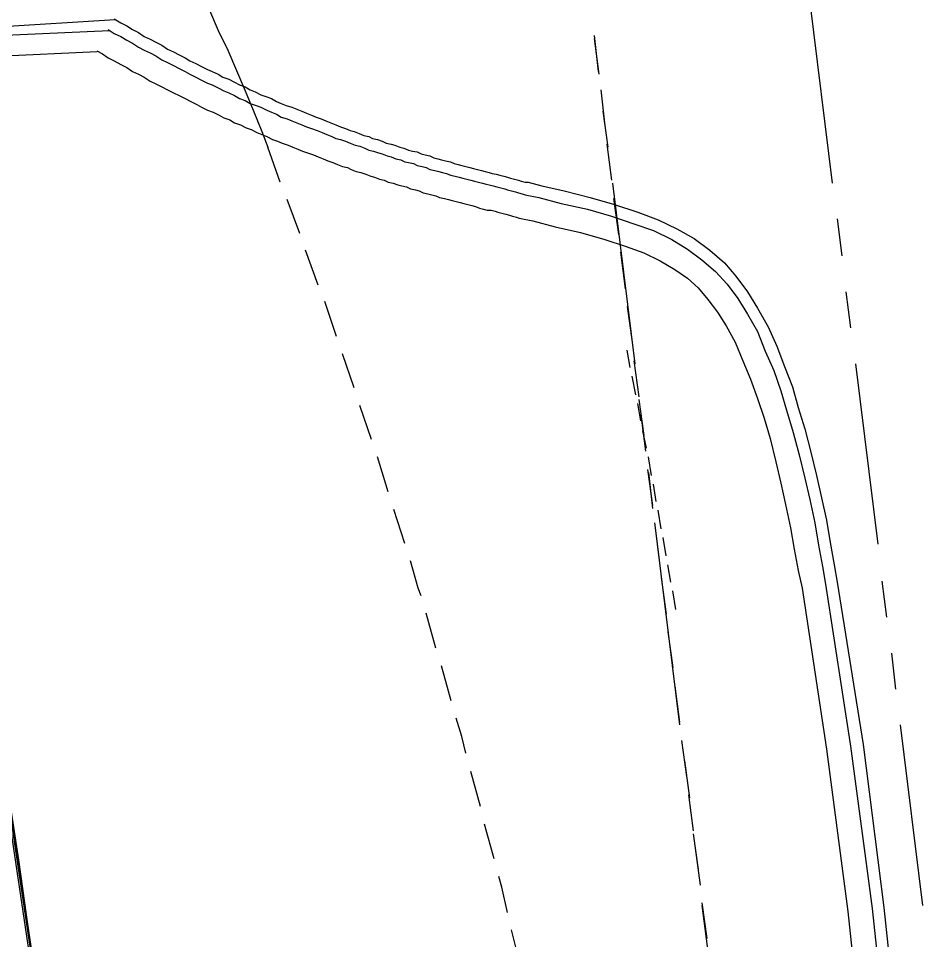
# Model space of a CAD drawing. Header units: feet. Extents: x -84 to 198, y -22 to 181.
# Drawn here: x 135.99 to 148.4, y 135.31 to 147.97 of the extents above; entities that cross this region are included whole.
import ezdxf

# ---------------------------------------------------------------- set-up
doc = ezdxf.new("R2010")
doc.units = ezdxf.units.FT
doc.layers.add('A-LINEA', color=7, linetype='CONTINUOUS')

msp = doc.modelspace()

# ---------------------------------------------------------------- linework, layer by layer
at = {"layer": 'A-LINEA'}
for p, q in [((146.8533, 148.1911), (147.16, 145.7111)), ((137.3218, 147.95), (37.3544, 141.7506)), ((137.2414, 147.8002), (39.8639, 143.3866)), ((143.8933, 147.7378), (143.9467, 147.2444)), ((143.8933, 147.6978), (143.96, 147.2044)), ((137.0738, 147.512), (40.0569, 143.1148)), ((143.9867, 146.9911), (144.04, 146.4978)), ((144.0133, 146.6978), (144.08, 146.2044)), ((144.0667, 146.2444), (144.1333, 145.7511)), ((139.5867, 145.7244), (139.4133, 146.2044)), ((144.1467, 145.7111), (144.4533, 143.2311)), ((139.8533, 145.0178), (139.68, 145.4844)), ((144.16, 145.4978), (144.2267, 145.0044)), ((147.2267, 145.2178), (147.2933, 144.7111)), ((140.1067, 144.3111), (139.9333, 144.7911)), ((144.2533, 144.7644), (144.32, 144.2578)), ((147.3467, 144.2178), (147.4133, 143.7244)), ((140.36, 143.6044), (140.2, 144.0844)), ((144.3467, 144.0178), (144.4133, 143.5244)), ((140.6, 142.8978), (140.44, 143.3644)), ((144.3867, 143.1778), (144.3467, 143.4178)), ((144.44, 143.2711), (144.5067, 142.7778)), ((147.48, 143.2311), (147.7867, 140.7511)), ((144.4667, 142.8044), (144.4133, 143.0578)), ((144.5333, 142.4444), (144.4933, 142.6844)), ((144.5067, 142.7378), (144.5733, 142.2444)), ((140.84, 142.1911), (140.68, 142.6578)), ((144.5333, 142.5244), (144.6, 142.0311)), ((144.6133, 142.0711), (144.56, 142.3111)), ((141.0667, 141.4711), (140.92, 141.9511)), ((144.68, 141.6978), (144.64, 141.9511)), ((144.6267, 141.7778), (144.6933, 141.2844)), ((144.64, 141.7378), (144.6933, 141.2444)), ((144.7467, 141.3378), (144.7067, 141.5778)), ((141.2933, 140.7644), (141.1467, 141.2311)), ((144.8133, 140.9644), (144.7733, 141.2178)), ((144.72, 141.0444), (144.7867, 140.5378)), ((144.88, 140.5911), (144.84, 140.8444)), ((144.76, 140.7511), (145.0667, 138.2711)), ((144.9467, 140.2311), (144.9067, 140.4711)), ((144.8133, 140.2978), (144.88, 139.7911)), ((147.84, 140.2444), (147.9067, 139.7511)), ((145.0133, 139.8578), (144.9733, 140.1111)), ((141.72, 139.3244), (141.5867, 139.8044)), ((144.9067, 139.5511), (144.9733, 139.0578)), ((147.9733, 139.2578), (148.0267, 138.7644)), ((141.9333, 138.6044), (141.8, 139.0844)), ((145, 138.8044), (145.0667, 138.3111)), ((148.0933, 138.2711), (148.4, 135.7911)), ((145.0933, 138.0578), (145.16, 137.5644)), ((145.1333, 137.7778), (145.2, 137.2711)), ((142.3333, 137.1511), (142.2, 137.6311)), ((145.1867, 137.3111), (145.2533, 136.8178)), ((142.52, 136.4311), (142.3867, 136.9111)), ((145.2533, 136.7778), (145.32, 136.2844)), ((145.28, 136.5778), (145.3467, 136.0711)), ((145.3733, 135.8311), (145.44, 135.3378)), ((145.3733, 135.7911), (145.6933, 133.3111)), ((142.88, 134.9778), (142.76, 135.4578))]:
    msp.add_line(p, q, dxfattribs=at)
for points in [[(135.88, 150.7244), (136.16, 150.6444), (136.4267, 150.5644), (136.6667, 150.4578), (136.9067, 150.3244), (137.12, 150.1778), (137.32, 150.0044), (137.52, 149.8044), (137.6933, 149.5911), (137.8667, 149.3644), (138.0267, 149.1244), (138.1867, 148.8844), (138.32, 148.6311), (138.4667, 148.3778), (138.6133, 148.0844), (138.7333, 147.8044), (138.8667, 147.5378), (138.9867, 147.2578), (139.1067, 146.9778), (139.2133, 146.7111), (139.3333, 146.4178), (139.4133, 146.2044)], [(137.3067, 147.9644), (137.4, 147.9111), (137.48, 147.8711), (137.56, 147.8178), (137.64, 147.7778), (137.72, 147.7244), (137.8, 147.6844), (137.88, 147.6444), (137.96, 147.6044), (138.04, 147.5511), (138.12, 147.5111), (138.2, 147.4711), (138.28, 147.4311), (138.3467, 147.3911), (138.4267, 147.3511), (138.5067, 147.3111), (138.5867, 147.2711), (138.6533, 147.2444), (138.7333, 147.2044), (138.8, 147.1644), (138.88, 147.1378), (138.96, 147.0978), (139.0267, 147.0578), (139.1067, 147.0311), (139.1733, 146.9911), (139.24, 146.9644), (139.32, 146.9244), (139.3867, 146.8978), (139.4667, 146.8711), (139.5333, 146.8311), (139.6, 146.8044), (139.6667, 146.7778), (139.7467, 146.7511), (139.8133, 146.7244), (139.88, 146.6978), (139.9467, 146.6711), (140.0133, 146.6444), (140.08, 146.6178), (140.1467, 146.5911), (140.2133, 146.5644), (140.28, 146.5378), (140.3467, 146.5111), (140.4133, 146.4844), (140.48, 146.4578), (140.5467, 146.4311), (140.6, 146.4178), (140.6667, 146.3911), (140.7333, 146.3644), (140.8, 146.3511), (140.8533, 146.3244), (140.92, 146.3111), (140.9867, 146.2844), (141.04, 146.2578), (141.1067, 146.2444), (141.16, 146.2311), (141.2267, 146.2044), (141.28, 146.1911), (141.3467, 146.1644), (141.4, 146.1511), (141.4667, 146.1378), (141.52, 146.1111), (141.5733, 146.0978), (141.64, 146.0844), (141.6933, 146.0578), (141.7467, 146.0444), (141.8, 146.0311), (141.8533, 146.0178), (141.92, 146.0044), (141.9733, 145.9778), (142.0267, 145.9644), (142.08, 145.9511), (142.1333, 145.9378), (142.1867, 145.9244), (142.24, 145.9111), (142.2933, 145.8978), (142.3467, 145.8844), (142.4, 145.8711), (142.4533, 145.8578), (142.4933, 145.8444), (142.5467, 145.8311), (142.6, 145.8178), (142.6533, 145.8044), (142.7067, 145.7911), (142.7467, 145.7778), (142.8, 145.7644), (142.8533, 145.7511), (142.8933, 145.7378), (142.9467, 145.7244), (142.9867, 145.7244), (143.1733, 145.6711), (143.48, 145.6044), (143.84, 145.5111), (144.1733, 145.4178), (144.4933, 145.3111), (144.7733, 145.2044), (145.0267, 145.0844), (145.2667, 144.9511), (145.48, 144.7911), (145.68, 144.6178), (145.84, 144.4311), (146, 144.2178), (146.1333, 143.9911), (146.28, 143.7378), (146.4, 143.4711), (146.5067, 143.1911), (146.6133, 142.9111), (146.6933, 142.6311), (146.7867, 142.3378), (146.8667, 142.0178), (146.9467, 141.6978), (147.0133, 141.3911), (147.08, 141.0844), (147.1333, 140.7778), (147.1867, 140.4711), (147.2267, 140.2311), (147.5867, 138.0044), (147.8667, 135.7644), (148.1067, 133.5244)], [(137.2267, 147.8178), (137.3067, 147.7644), (137.4, 147.7244), (137.48, 147.6711), (137.56, 147.6311), (137.64, 147.5778), (137.72, 147.5378), (137.8, 147.4978), (137.88, 147.4578), (137.96, 147.4044), (138.04, 147.3644), (138.12, 147.3244), (138.2, 147.2844), (138.28, 147.2444), (138.3467, 147.2044), (138.4267, 147.1644), (138.5067, 147.1244), (138.5867, 147.0844), (138.6533, 147.0578), (138.7333, 147.0178), (138.8133, 146.9778), (138.88, 146.9511), (138.96, 146.9111), (139.0267, 146.8711), (139.1067, 146.8444), (139.1733, 146.8044), (139.2533, 146.7778), (139.32, 146.7511), (139.4, 146.7111), (139.4667, 146.6844), (139.5333, 146.6578), (139.6, 146.6178), (139.68, 146.5911), (139.7467, 146.5644), (139.8133, 146.5378), (139.88, 146.5111), (139.9467, 146.4844), (140.0133, 146.4578), (140.0933, 146.4311), (140.16, 146.4044), (140.2267, 146.3778), (140.2933, 146.3511), (140.3467, 146.3244), (140.4133, 146.3111), (140.48, 146.2844), (140.5467, 146.2578), (140.6133, 146.2311), (140.68, 146.2178), (140.7467, 146.1911), (140.8, 146.1644), (140.8667, 146.1511), (140.9333, 146.1244), (140.9867, 146.1111), (141.0533, 146.0844), (141.1067, 146.0711), (141.1733, 146.0444), (141.24, 146.0311), (141.2933, 146.0044), (141.3467, 145.9911), (141.4133, 145.9778), (141.4667, 145.9511), (141.5333, 145.9378), (141.5867, 145.9244), (141.64, 145.8978), (141.7067, 145.8844), (141.76, 145.8711), (141.8133, 145.8578), (141.8667, 145.8444), (141.92, 145.8178), (141.9867, 145.8044), (142.04, 145.7911), (142.0933, 145.7778), (142.1467, 145.7644), (142.2, 145.7511), (142.2533, 145.7378), (142.3067, 145.7244), (142.36, 145.7111), (142.4133, 145.6978), (142.4533, 145.6844), (142.5067, 145.6711), (142.56, 145.6578), (142.6133, 145.6444), (142.6667, 145.6311), (142.7067, 145.6178), (142.76, 145.6044), (142.8133, 145.5911), (142.8533, 145.5778), (142.9067, 145.5644), (142.9467, 145.5511), (143.1333, 145.5111), (143.44, 145.4311), (143.8, 145.3511), (144.1333, 145.2578), (144.44, 145.1511), (144.7067, 145.0578), (144.96, 144.9378), (145.1733, 144.8044), (145.3733, 144.6578), (145.56, 144.4978), (145.72, 144.3244), (145.8667, 144.1244), (146, 143.9111), (146.1333, 143.6711), (146.24, 143.4044), (146.36, 143.1378), (146.4533, 142.8578), (146.5333, 142.5911), (146.6267, 142.2844), (146.7067, 141.9778), (146.7867, 141.6578), (146.8533, 141.3644), (146.92, 141.0444), (146.9733, 140.7378), (147.0267, 140.4444), (147.0667, 140.2044), (147.4133, 137.9778), (147.7067, 135.7511), (147.9467, 133.5111)], [(137.0667, 147.5244), (137.1467, 147.4844), (137.2267, 147.4311), (137.3067, 147.3911), (137.4, 147.3378), (137.48, 147.2978), (137.56, 147.2444), (137.64, 147.2044), (137.72, 147.1644), (137.8, 147.1111), (137.88, 147.0711), (137.96, 147.0311), (138.04, 146.9911), (138.12, 146.9511), (138.2, 146.9111), (138.28, 146.8711), (138.36, 146.8311), (138.44, 146.7911), (138.5067, 146.7511), (138.5867, 146.7111), (138.6667, 146.6844), (138.7467, 146.6444), (138.8133, 146.6044), (138.8933, 146.5778), (138.96, 146.5378), (139.04, 146.5111), (139.12, 146.4711), (139.1867, 146.4444), (139.2667, 146.4044), (139.3333, 146.3778), (139.4, 146.3511), (139.48, 146.3111), (139.5467, 146.2844), (139.6133, 146.2578), (139.6933, 146.2311), (139.76, 146.2044), (139.8267, 146.1778), (139.8933, 146.1511), (139.96, 146.1244), (140.04, 146.0978), (140.1067, 146.0711), (140.1733, 146.0444), (140.24, 146.0178), (140.3067, 145.9911), (140.3733, 145.9644), (140.44, 145.9378), (140.5067, 145.9244), (140.56, 145.8978), (140.6267, 145.8711), (140.6933, 145.8578), (140.76, 145.8311), (140.8267, 145.8044), (140.88, 145.7911), (140.9467, 145.7644), (141.0133, 145.7511), (141.0667, 145.7244), (141.1333, 145.7111), (141.2, 145.6844), (141.2533, 145.6711), (141.32, 145.6578), (141.3733, 145.6311), (141.44, 145.6178), (141.4933, 145.6044), (141.5467, 145.5778), (141.6133, 145.5644), (141.6667, 145.5511), (141.72, 145.5378), (141.7733, 145.5111), (141.84, 145.4978), (141.8933, 145.4844), (141.9467, 145.4711), (142, 145.4578), (142.0533, 145.4444), (142.1067, 145.4311), (142.16, 145.4178), (142.2133, 145.4044), (142.2667, 145.3911), (142.32, 145.3644), (142.3733, 145.3511), (142.4267, 145.3378), (142.48, 145.3378), (142.5333, 145.3244), (142.5733, 145.3111), (142.6267, 145.2978), (142.68, 145.2844), (142.7333, 145.2711), (142.7733, 145.2578), (142.8267, 145.2444), (142.8667, 145.2311), (143.0533, 145.1911), (143.36, 145.1111), (143.7067, 145.0311), (144.04, 144.9378), (144.32, 144.8444), (144.5733, 144.7511), (144.8, 144.6444), (145, 144.5244), (145.1733, 144.4044), (145.32, 144.2711), (145.4533, 144.1111), (145.5867, 143.9378), (145.7067, 143.7511), (145.8267, 143.5244), (145.9333, 143.2711), (146.04, 143.0178), (146.1333, 142.7511), (146.2267, 142.4844), (146.3067, 142.2044), (146.3867, 141.8844), (146.4533, 141.5911), (146.52, 141.2978), (146.5867, 140.9778), (146.64, 140.6844), (146.6933, 140.3911), (146.7467, 140.1511), (147.08, 137.9378), (147.3733, 135.7111), (147.6133, 133.4711)], [(138.3067, 108.7111), (138.2133, 112.1778), (138.0667, 115.6578), (137.8533, 119.1244), (137.6, 122.5911), (137.28, 126.0578), (136.9067, 129.5244), (136.48, 132.9778), (136, 136.4178), (135.4667, 139.8578), (134.88, 143.2844)], [(141.52, 140.0444), (141.48, 140.1511), (141.3733, 140.5244)], [(136.2, 134.8178), (136.2133, 134.8311), (135.6267, 138.7244), (135.6133, 138.7244), (135.6, 138.7244), (136.1867, 134.8178), (136.2, 134.8178)], [(136.2267, 134.8311), (135.64, 138.7244), (135.6267, 138.7244), (136.2133, 134.8311), (136.2133, 134.8178), (136.2267, 134.8311)], [(142.1333, 137.8844), (142.08, 138.1111), (142, 138.3644)], [(142.7067, 135.6978), (142.6267, 136.0444), (142.5867, 136.1911)]]:
    msp.add_lwpolyline(points, dxfattribs=at)

doc.saveas('drawing.dxf')
